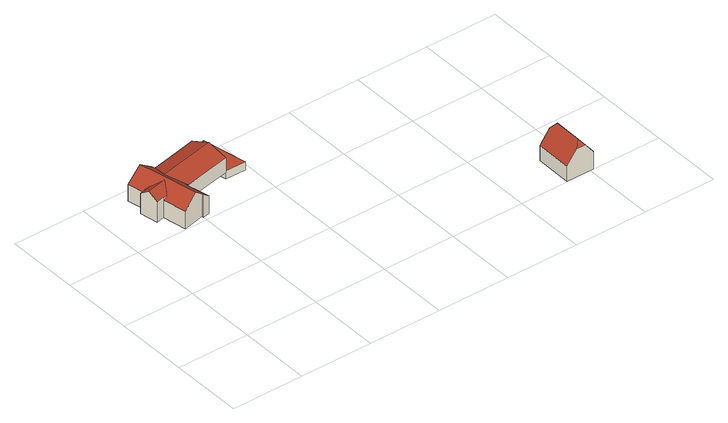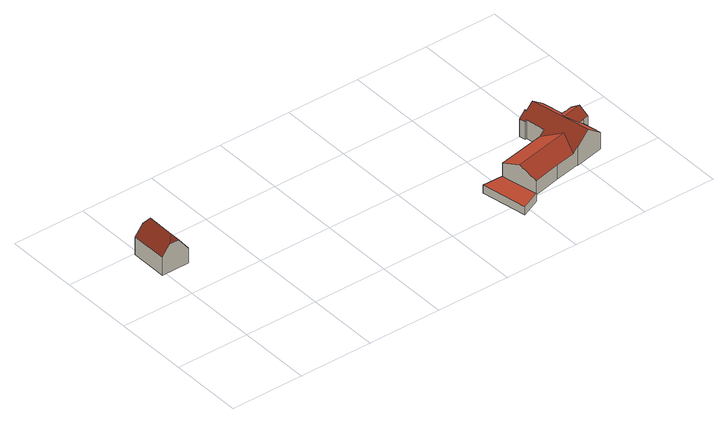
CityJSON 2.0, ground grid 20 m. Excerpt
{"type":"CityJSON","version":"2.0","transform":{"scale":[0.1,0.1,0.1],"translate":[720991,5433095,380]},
"CityObjects":{
"building1":{"type":"Building","attributes":{"Gemeindeschluessel":"09375199","HoeheDach":"399.152","HoeheGrund":"391.060","Methode":"2000","NiedrigsteTraufeDesGebaeudes":"395.138","Geometrietyp2DReferenz":"3000","measuredHeight":8.09,"function":"31001_1000","roofType":"3100","storeysAboveGround":2},"address":[{"Country":"Germany","Locality":"Sinzing","ThoroughfareName":"Zur Marienhöhe 10"}],"geometry":[{"type":"Solid","lod":"2","boundaries":[[[[0,1,2,3,4]],[[5,6,7,8]],[[9,10,11]],[[12,13,14,15,16,17]],[[18,19,20,21,22,23,24,25,26,27,28,1,0,29,30,31,32]],[[6,33,18,32,7]],[[25,24,34,35,15,14]],[[36,37,3,2,9,11,17,16,35,34,38]],[[27,39,40,28]],[[21,41,42,22]],[[5,8,43,44,45]],[[30,44,43,31]],[[27,26,13,12,39]],[[22,42,46,23]],[[16,15,35]],[[1,28,40,10,9,2]],[[33,6,5,45,47,4,3,37,36,38,46,42,41,48,49]],[[12,17,11,10,40,39]],[[20,48,41,21]],[[33,49,19,18]],[[24,23,46,38,34]],[[44,30,29,47,45]],[[32,31,43,8,7]],[[0,4,47,29]],[[25,14,13,26]],[[19,49,48,20]]]],"semantics":{"surfaces":[{"type":"WallSurface","Flaeche":"52.262","Z_MAX":"8.089","Z_MAX_ASL":"399.149","Z_MIN":"0.000","Z_MIN_ASL":"391.060"},{"type":"RoofSurface","Dachneigung":"68.544","Dachorientierung":"168.347","Flaeche":"78.531","Z_MAX":"6.080","Z_MAX_ASL":"397.140","Z_MIN":"4.101","Z_MIN_ASL":"395.161"},{"type":"WallSurface","Flaeche":"0.655","Z_MAX":"5.790","Z_MAX_ASL":"396.850","Z_MIN":"4.779","Z_MIN_ASL":"395.839"},{"type":"RoofSurface","Dachneigung":"55.000","Dachorientierung":"168.342","Flaeche":"13.989","Z_MAX":"7.640","Z_MAX_ASL":"398.700","Z_MIN":"5.790","Z_MIN_ASL":"396.850"},{"type":"GroundSurface","Flaeche":"290.896","Z_MAX":"0.000","Z_MAX_ASL":"391.060","Z_MIN":"0.000","Z_MIN_ASL":"391.060"},{"type":"WallSurface","Flaeche":"61.898","Z_MAX":"5.268","Z_MAX_ASL":"396.328","Z_MIN":"0.000","Z_MIN_ASL":"391.060"},{"type":"WallSurface","Flaeche":"32.712","Z_MAX":"5.856","Z_MAX_ASL":"396.916","Z_MIN":"0.000","Z_MIN_ASL":"391.060"},{"type":"RoofSurface","Dachneigung":"52.157","Dachorientierung":"258.514","Flaeche":"71.231","Z_MAX":"8.092","Z_MAX_ASL":"399.152","Z_MIN":"4.778","Z_MIN_ASL":"395.838"},{"type":"WallSurface","Flaeche":"11.306","Z_MAX":"5.869","Z_MAX_ASL":"396.929","Z_MIN":"0.000","Z_MIN_ASL":"391.060"},{"type":"WallSurface","Flaeche":"11.271","Z_MAX":"6.529","Z_MAX_ASL":"397.589","Z_MIN":"0.000","Z_MIN_ASL":"391.060"},{"type":"RoofSurface","Dachneigung":"68.549","Dachorientierung":"348.374","Flaeche":"79.588","Z_MAX":"6.080","Z_MAX_ASL":"397.140","Z_MIN":"4.078","Z_MIN_ASL":"395.138"},{"type":"WallSurface","Flaeche":"30.209","Z_MAX":"4.085","Z_MAX_ASL":"395.145","Z_MIN":"0.000","Z_MIN_ASL":"391.060"},{"type":"WallSurface","Flaeche":"34.194","Z_MAX":"7.640","Z_MAX_ASL":"398.700","Z_MIN":"0.000","Z_MIN_ASL":"391.060"},{"type":"WallSurface","Flaeche":"3.438","Z_MAX":"6.529","Z_MAX_ASL":"397.589","Z_MIN":"0.000","Z_MIN_ASL":"391.060"},{"type":"WallSurface","Flaeche":"0.349","Z_MAX":"5.790","Z_MAX_ASL":"396.850","Z_MIN":"5.051","Z_MIN_ASL":"396.111"},{"type":"WallSurface","Flaeche":"25.526","Z_MAX":"5.865","Z_MAX_ASL":"396.925","Z_MIN":"0.000","Z_MIN_ASL":"391.060"},{"type":"RoofSurface","Dachneigung":"52.234","Dachorientierung":"78.508","Flaeche":"81.670","Z_MAX":"8.092","Z_MAX_ASL":"399.152","Z_MIN":"4.090","Z_MIN_ASL":"395.150"},{"type":"RoofSurface","Dachneigung":"54.999","Dachorientierung":"348.329","Flaeche":"13.991","Z_MAX":"7.640","Z_MAX_ASL":"398.700","Z_MIN":"5.790","Z_MIN_ASL":"396.850"},{"type":"WallSurface","Flaeche":"9.015","Z_MAX":"5.015","Z_MAX_ASL":"396.075","Z_MIN":"0.000","Z_MIN_ASL":"391.060"},{"type":"WallSurface","Flaeche":"28.046","Z_MAX":"5.314","Z_MAX_ASL":"396.374","Z_MIN":"0.000","Z_MIN_ASL":"391.060"},{"type":"WallSurface","Flaeche":"40.390","Z_MAX":"8.090","Z_MAX_ASL":"399.150","Z_MIN":"0.000","Z_MIN_ASL":"391.060"},{"type":"WallSurface","Flaeche":"30.700","Z_MAX":"5.191","Z_MAX_ASL":"396.251","Z_MIN":"0.000","Z_MIN_ASL":"391.060"},{"type":"WallSurface","Flaeche":"51.479","Z_MAX":"6.080","Z_MAX_ASL":"397.140","Z_MIN":"0.000","Z_MIN_ASL":"391.060"},{"type":"WallSurface","Flaeche":"0.683","Z_MAX":"5.191","Z_MAX_ASL":"396.251","Z_MIN":"0.000","Z_MIN_ASL":"391.060"},{"type":"WallSurface","Flaeche":"13.413","Z_MAX":"5.865","Z_MAX_ASL":"396.925","Z_MIN":"0.000","Z_MIN_ASL":"391.060"},{"type":"WallSurface","Flaeche":"2.085","Z_MAX":"5.314","Z_MAX_ASL":"396.374","Z_MIN":"0.000","Z_MIN_ASL":"391.060"}],"values":[[0,1,2,3,4,5,6,7,8,9,10,11,12,13,14,15,16,17,18,19,20,21,22,23,24,25]]}}]},
"building2":{"type":"Building","attributes":{"Gemeindeschluessel":"09375199","HoeheDach":"391.482","HoeheGrund":"389.193","Methode":"1000","NiedrigsteTraufeDesGebaeudes":"391.482","Geometrietyp2DReferenz":"3000","measuredHeight":2.29,"function":"31001_2000","roofType":"1000"},"geometry":[{"type":"Solid","lod":"2","boundaries":[[[[50,51,52,53]],[[54,55,56,57]],[[52,57,56,53]],[[51,54,57,52]],[[55,54,51,50]],[[50,53,56,55]]]],"semantics":{"surfaces":[{"type":"WallSurface","Flaeche":"23.174","Z_MAX":"2.289","Z_MAX_ASL":"391.482","Z_MIN":"0.000","Z_MIN_ASL":"389.193"},{"type":"WallSurface","Flaeche":"28.920","Z_MAX":"2.289","Z_MAX_ASL":"391.482","Z_MIN":"0.000","Z_MIN_ASL":"389.193"},{"type":"WallSurface","Flaeche":"13.134","Z_MAX":"2.289","Z_MAX_ASL":"391.482","Z_MIN":"0.000","Z_MIN_ASL":"389.193"},{"type":"RoofSurface","Dachneigung":"90.000","Dachorientierung":"-1.000","Flaeche":"62.929","Z_MAX":"2.289","Z_MAX_ASL":"391.482","Z_MIN":"2.289","Z_MIN_ASL":"391.482"},{"type":"WallSurface","Flaeche":"12.827","Z_MAX":"2.289","Z_MAX_ASL":"391.482","Z_MIN":"0.000","Z_MIN_ASL":"389.193"},{"type":"GroundSurface","Flaeche":"62.929","Z_MAX":"0.000","Z_MAX_ASL":"389.193","Z_MIN":"0.000","Z_MIN_ASL":"389.193"}],"values":[[0,1,2,3,4,5]]}}]},
"building3":{"type":"Building","attributes":{"Gemeindeschluessel":"09375199","HoeheDach":"390.070","HoeheGrund":"380.626","Methode":"2000","NiedrigsteTraufeDesGebaeudes":"384.843","Geometrietyp2DReferenz":"3000","measuredHeight":9.44,"function":"31001_1000","roofType":"3300"},"address":[{"Country":"Germany","Locality":"Sinzing","ThoroughfareName":"Zur Marienhöhe 5"}],"geometry":[{"type":"Solid","lod":"2","boundaries":[[[[58,59,60,61]],[[62,63,64,65,66,67]],[[62,67,68,69]],[[58,70,65,64,71,59]],[[64,63,71]],[[69,60,59,71,63,62]],[[61,68,67,66,70,58]],[[66,65,70]],[[68,61,60,69]]]],"semantics":{"surfaces":[{"type":"WallSurface","Flaeche":"42.773","Z_MAX":"4.282","Z_MAX_ASL":"384.908","Z_MIN":"0.000","Z_MIN_ASL":"380.626"},{"type":"RoofSurface","Dachneigung":"37.898","Dachorientierung":"90.244","Flaeche":"54.714","Z_MAX":"9.444","Z_MAX_ASL":"390.070","Z_MIN":"4.958","Z_MIN_ASL":"385.584"},{"type":"WallSurface","Flaeche":"49.937","Z_MAX":"4.958","Z_MAX_ASL":"385.584","Z_MIN":"0.000","Z_MIN_ASL":"380.626"},{"type":"RoofSurface","Dachneigung":"37.892","Dachorientierung":"270.241","Flaeche":"63.727","Z_MAX":"9.444","Z_MAX_ASL":"390.070","Z_MIN":"4.217","Z_MIN_ASL":"384.843"},{"type":"RoofSurface","Dachneigung":"38.072","Dachorientierung":"0.215","Flaeche":"2.521","Z_MAX":"9.444","Z_MAX_ASL":"390.070","Z_MIN":"7.846","Z_MIN_ASL":"388.472"},{"type":"WallSurface","Flaeche":"50.735","Z_MAX":"7.849","Z_MAX_ASL":"388.475","Z_MIN":"0.000","Z_MIN_ASL":"380.626"},{"type":"WallSurface","Flaeche":"50.953","Z_MAX":"7.848","Z_MAX_ASL":"388.474","Z_MIN":"0.000","Z_MIN_ASL":"380.626"},{"type":"RoofSurface","Dachneigung":"38.064","Dachorientierung":"180.231","Flaeche":"2.518","Z_MAX":"9.444","Z_MAX_ASL":"390.070","Z_MIN":"7.848","Z_MIN_ASL":"388.474"},{"type":"GroundSurface","Flaeche":"75.855","Z_MAX":"0.000","Z_MAX_ASL":"380.626","Z_MIN":"0.000","Z_MIN_ASL":"380.626"}],"values":[[0,1,2,3,4,5,6,7,8]]}}]}
},
"vertices":[
[96,475,111],[17,459,111],[17,459,158],[59,467,191],[96,475,162],[95,422,171],[129,378,152],[260,404,152],[250,454,171],[27,408,158],[27,408,169],[40,410,169],[14,378,187],[19,353,169],[41,358,169],[41,357,169],[51,359,169],[69,389,187],[115,375,111],[125,323,111],[129,324,111],[132,306,111],[113,302,111],[112,307,111],[54,294,111],[41,358,111],[19,353,111],[9,403,111],[28,407,111],[96,474,111],[167,488,111],[240,504,111],[260,404,111],[115,375,163],[54,294,161],[41,357,161],[69,416,191],[69,416,192],[92,303,191],[9,403,169],[28,407,169],[132,306,161],[113,302,176],[240,504,151],[167,488,151],[110,476,151],[112,307,176],[96,474,163],[129,324,161],[125,323,164],
[260,404,92],[260,404,115],[240,504,115],[240,504,92],[316,403,115],[316,403,92],[292,527,92],[292,527,115],
[934,2,48],[935,103,49],[935,103,6],[934,2,6],[1010,102,56],[988,102,85],[975,90,101],[975,14,101],[987,2,85],[1010,2,56],[1010,2,6],[1010,102,6],[962,2,85],[963,103,85]
]}
